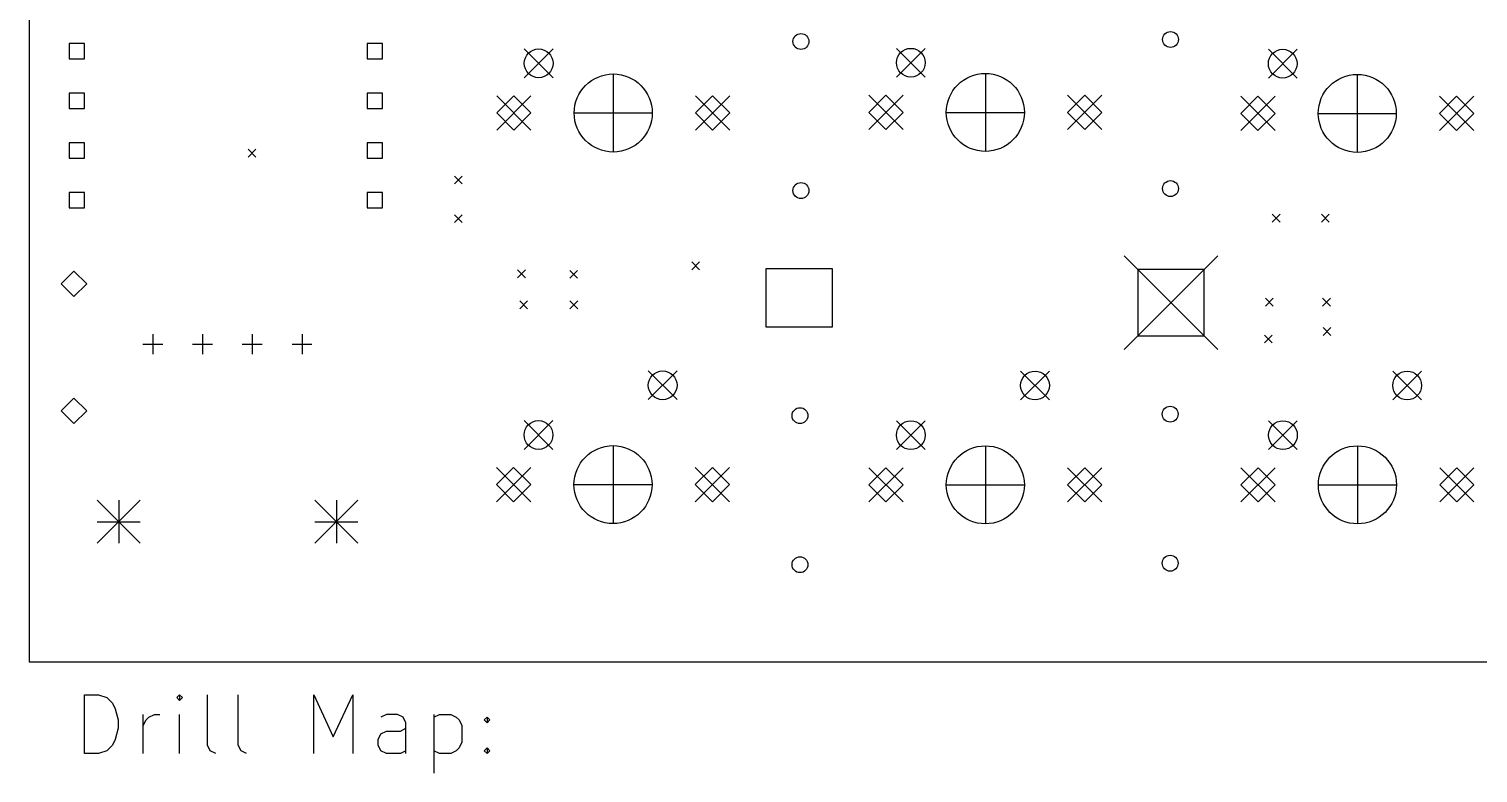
# Model space of a CAD drawing. Extents: x 1.1 to 14.1, y -10.4 to -3.3.
# Drawn here: x 1.25 to 4.166, y -8.635 to -7.137 of the extents above; entities that cross this region are included whole.
import ezdxf

# ---------------------------------------------------------------- set-up
doc = ezdxf.new("R2010")
doc.units = 0
doc.header["$MEASUREMENT"] = 0
doc.layers.add('BLACK', color=7, linetype='CONTINUOUS')

msp = doc.modelspace()

# ---------------------------------------------------------------- linework, layer by layer
at = {"layer": 'BLACK', "linetype": 'CONTINUOUS'}
for p, q in [((1.25047, -6.20043), (1.25086, -8.41106)), ((1.36186, -7.16664), (1.33124, -7.16664)), ((1.33124, -7.16664), (1.33124, -7.19727)), ((1.36186, -7.19727), (1.36186, -7.16664)), ((1.96186, -7.16664), (1.93124, -7.16664)), ((1.93124, -7.16664), (1.93124, -7.19727)), ((1.96186, -7.19727), (1.96186, -7.16664)), ((1.33124, -7.19727), (1.36186, -7.19727)), ((1.93124, -7.19727), (1.96186, -7.19727)), ((2.24712, -7.1774), (2.30499, -7.23527)), ((2.30499, -7.1774), (2.24712, -7.23527)), ((2.99594, -7.17622), (3.05381, -7.23409)), ((3.05381, -7.17622), (2.99594, -7.23409)), ((3.74436, -7.17818), (3.80224, -7.23606)), ((3.80224, -7.17818), (3.74436, -7.23606)), ((2.42606, -7.22783), (2.42606, -7.38483)), ((3.17488, -7.22665), (3.17488, -7.38365)), ((3.9233, -7.22862), (3.9233, -7.38562)), ((1.36186, -7.26664), (1.33124, -7.26664)), ((1.33124, -7.26664), (1.33124, -7.29727)), ((1.36186, -7.29727), (1.36186, -7.26664)), ((1.96186, -7.26664), (1.93124, -7.26664)), ((1.93124, -7.26664), (1.93124, -7.29727)), ((1.96186, -7.29727), (1.96186, -7.26664)), ((2.19161, -7.27189), (2.26051, -7.34078)), ((2.26051, -7.27189), (2.19161, -7.34078)), ((2.22606, -7.27189), (2.19161, -7.30633)), ((2.26051, -7.30633), (2.22606, -7.27189)), ((2.59161, -7.27189), (2.66051, -7.34078)), ((2.66051, -7.27189), (2.59161, -7.34078)), ((2.62606, -7.27189), (2.59161, -7.30633)), ((2.66051, -7.30633), (2.62606, -7.27189)), ((2.94043, -7.2707), (3.00932, -7.3396)), ((3.00932, -7.2707), (2.94043, -7.3396)), ((2.97488, -7.2707), (2.94043, -7.30515)), ((3.00932, -7.30515), (2.97488, -7.2707)), ((3.34043, -7.2707), (3.40932, -7.3396)), ((3.40932, -7.2707), (3.34043, -7.3396)), ((3.37488, -7.2707), (3.34043, -7.30515)), ((3.40932, -7.30515), (3.37488, -7.2707)), ((3.68885, -7.27267), (3.75775, -7.34157)), ((3.75775, -7.27267), (3.68885, -7.34157)), ((3.7233, -7.27267), (3.68885, -7.30712)), ((3.75775, -7.30712), (3.7233, -7.27267)), ((4.08885, -7.27267), (4.15775, -7.34157)), ((4.15775, -7.27267), (4.08885, -7.34157)), ((4.1233, -7.27267), (4.08885, -7.30712)), ((4.15775, -7.30712), (4.1233, -7.27267)), ((1.33124, -7.29727), (1.36186, -7.29727)), ((1.93124, -7.29727), (1.96186, -7.29727)), ((2.19161, -7.30633), (2.22606, -7.34078)), ((2.22606, -7.34078), (2.26051, -7.30633)), ((2.34756, -7.30633), (2.50456, -7.30633)), ((2.59161, -7.30633), (2.62606, -7.34078)), ((2.62606, -7.34078), (2.66051, -7.30633)), ((2.94043, -7.30515), (2.97488, -7.3396)), ((2.97488, -7.3396), (3.00932, -7.30515)), ((3.09638, -7.30515), (3.25338, -7.30515)), ((3.34043, -7.30515), (3.37488, -7.3396)), ((3.37488, -7.3396), (3.40932, -7.30515)), ((3.68885, -7.30712), (3.7233, -7.34157)), ((3.7233, -7.34157), (3.75775, -7.30712)), ((3.8448, -7.30712), (4.0018, -7.30712)), ((4.08885, -7.30712), (4.1233, -7.34157)), ((4.1233, -7.34157), (4.15775, -7.30712)), ((1.36186, -7.36664), (1.33124, -7.36664)), ((1.33124, -7.36664), (1.33124, -7.39727)), ((1.36186, -7.39727), (1.36186, -7.36664)), ((1.96186, -7.36664), (1.93124, -7.36664)), ((1.93124, -7.36664), (1.93124, -7.39727)), ((1.96186, -7.39727), (1.96186, -7.36664)), ((1.33124, -7.39727), (1.36186, -7.39727)), ((1.69153, -7.37916), (1.70728, -7.39491)), ((1.70728, -7.37916), (1.69153, -7.39491)), ((1.93124, -7.39727), (1.96186, -7.39727)), ((2.10653, -7.43316), (2.12228, -7.4489)), ((2.12228, -7.43316), (2.10653, -7.4489)), ((1.36186, -7.46664), (1.33124, -7.46664)), ((1.33124, -7.46664), (1.33124, -7.49727)), ((1.36186, -7.49727), (1.36186, -7.46664)), ((1.96186, -7.46664), (1.93124, -7.46664)), ((1.93124, -7.46664), (1.93124, -7.49727)), ((1.96186, -7.49727), (1.96186, -7.46664)), ((1.33124, -7.49727), (1.36186, -7.49727)), ((1.93124, -7.49727), (1.96186, -7.49727)), ((2.10653, -7.51116), (2.12228, -7.52691)), ((2.12228, -7.51116), (2.10653, -7.52691)), ((3.75213, -7.51013), (3.76787, -7.52587)), ((3.76787, -7.51013), (3.75213, -7.52587)), ((3.85113, -7.51013), (3.86687, -7.52587)), ((3.86687, -7.51013), (3.85113, -7.52587)), ((2.58399, -7.60614), (2.59974, -7.62189)), ((2.59974, -7.60614), (2.58399, -7.62189)), ((3.45392, -7.59354), (3.64289, -7.78252)), ((3.64289, -7.59354), (3.45392, -7.78252)), ((1.341, -7.62441), (1.31541, -7.65)), ((1.36659, -7.65), (1.341, -7.62441)), ((2.23353, -7.62216), (2.24928, -7.63791)), ((2.24928, -7.62216), (2.23353, -7.63791)), ((2.33853, -7.62316), (2.35428, -7.63891)), ((2.35428, -7.62316), (2.33853, -7.63891)), ((2.73387, -7.73746), (2.73387, -7.61946)), ((2.73387, -7.61946), (2.86687, -7.61946)), ((2.86687, -7.61946), (2.86687, -7.73746)), ((3.61522, -7.62122), (3.48159, -7.62122)), ((3.48159, -7.62122), (3.48159, -7.75484)), ((3.61522, -7.75484), (3.61522, -7.62122)), ((1.31541, -7.65), (1.341, -7.67559)), ((1.341, -7.67559), (1.36659, -7.65)), ((2.23799, -7.68447), (2.25374, -7.70021)), ((2.25374, -7.68447), (2.23799, -7.70021)), ((2.33899, -7.68447), (2.35474, -7.70021)), ((2.35474, -7.68447), (2.33899, -7.70021)), ((3.73853, -7.67916), (3.75428, -7.69491)), ((3.75428, -7.67916), (3.73853, -7.69491)), ((3.85353, -7.67916), (3.86928, -7.69491)), ((3.86928, -7.67916), (3.85353, -7.69491)), ((1.49985, -7.75141), (1.49985, -7.79157)), ((1.59985, -7.75141), (1.59985, -7.79157)), ((1.69985, -7.75141), (1.69985, -7.79157)), ((1.79985, -7.75141), (1.79985, -7.79157)), ((2.86687, -7.73746), (2.73387, -7.73746)), ((3.48159, -7.75484), (3.61522, -7.75484)), ((3.73653, -7.75316), (3.75228, -7.76891)), ((3.75228, -7.75316), (3.73653, -7.76891)), ((3.85453, -7.73816), (3.87028, -7.75391)), ((3.87028, -7.73816), (3.85453, -7.75391)), ((1.47977, -7.77149), (1.51993, -7.77149)), ((1.57977, -7.77149), (1.61993, -7.77149)), ((1.67977, -7.77149), (1.71993, -7.77149)), ((1.77977, -7.77149), (1.81993, -7.77149)), ((2.49673, -7.82543), (2.5546, -7.8833)), ((2.5546, -7.82543), (2.49673, -7.8833)), ((3.24594, -7.82582), (3.30381, -7.8837)), ((3.30381, -7.82582), (3.24594, -7.8837)), ((3.99476, -7.82582), (4.05263, -7.8837)), ((4.05263, -7.82582), (3.99476, -7.8837)), ((1.341, -7.88031), (1.31541, -7.90591)), ((1.36659, -7.90591), (1.341, -7.88031)), ((1.31541, -7.90591), (1.341, -7.9315)), ((1.341, -7.9315), (1.36659, -7.90591)), ((2.24673, -7.92543), (2.3046, -7.9833)), ((2.3046, -7.92543), (2.24673, -7.9833)), ((2.99594, -7.92582), (3.05381, -7.9837)), ((3.05381, -7.92582), (2.99594, -7.9837)), ((3.74476, -7.92582), (3.80263, -7.9837)), ((3.80263, -7.92582), (3.74476, -7.9837)), ((2.42566, -7.97587), (2.42566, -8.13287)), ((3.17488, -7.97626), (3.17488, -8.13326)), ((3.92369, -7.97626), (3.92369, -8.13326)), ((2.19121, -8.01992), (2.26011, -8.08881)), ((2.26011, -8.01992), (2.19121, -8.08881)), ((2.22566, -8.01992), (2.19121, -8.05437)), ((2.26011, -8.05437), (2.22566, -8.01992)), ((2.59121, -8.01992), (2.66011, -8.08881)), ((2.66011, -8.01992), (2.59121, -8.08881)), ((2.62566, -8.01992), (2.59121, -8.05437)), ((2.66011, -8.05437), (2.62566, -8.01992)), ((2.94043, -8.02031), (3.00932, -8.08921)), ((3.00932, -8.02031), (2.94043, -8.08921)), ((2.97488, -8.02031), (2.94043, -8.05476)), ((3.00932, -8.05476), (2.97488, -8.02031)), ((3.34043, -8.02031), (3.40932, -8.08921)), ((3.40932, -8.02031), (3.34043, -8.08921)), ((3.37488, -8.02031), (3.34043, -8.05476)), ((3.40932, -8.05476), (3.37488, -8.02031)), ((3.68925, -8.02031), (3.75814, -8.08921)), ((3.75814, -8.02031), (3.68925, -8.08921)), ((3.72369, -8.02031), (3.68925, -8.05476)), ((3.75814, -8.05476), (3.72369, -8.02031)), ((4.08925, -8.02031), (4.15814, -8.08921)), ((4.15814, -8.02031), (4.08925, -8.08921)), ((4.12369, -8.02031), (4.08925, -8.05476)), ((4.15814, -8.05476), (4.12369, -8.02031)), ((2.19121, -8.05437), (2.22566, -8.08881)), ((2.22566, -8.08881), (2.26011, -8.05437)), ((2.34716, -8.05437), (2.50416, -8.05437)), ((2.59121, -8.05437), (2.62566, -8.08881)), ((2.62566, -8.08881), (2.66011, -8.05437)), ((2.94043, -8.05476), (2.97488, -8.08921)), ((2.97488, -8.08921), (3.00932, -8.05476)), ((3.09638, -8.05476), (3.25338, -8.05476)), ((3.34043, -8.05476), (3.37488, -8.08921)), ((3.37488, -8.08921), (3.40932, -8.05476)), ((3.68925, -8.05476), (3.72369, -8.08921)), ((3.72369, -8.08921), (3.75814, -8.05476)), ((3.84519, -8.05476), (4.00219, -8.05476)), ((4.08925, -8.05476), (4.12369, -8.08921)), ((4.12369, -8.08921), (4.15814, -8.05476)), ((1.38769, -8.08569), (1.47431, -8.17231)), ((1.47431, -8.08569), (1.38769, -8.17231)), ((1.431, -8.08569), (1.431, -8.17231)), ((1.82569, -8.08569), (1.91231, -8.17231)), ((1.91231, -8.08569), (1.82569, -8.17231)), ((1.869, -8.08569), (1.869, -8.17231)), ((1.38769, -8.129), (1.47431, -8.129)), ((1.82569, -8.129), (1.91231, -8.129)), ((1.25086, -8.41106), (7.66779, -8.41106)), ((1.36225, -8.5954), (1.36225, -8.47729)), ((1.36225, -8.47729), (1.39037, -8.47729)), ((1.39037, -8.47729), (1.40724, -8.48291)), ((1.40724, -8.48291), (1.41849, -8.49416)), ((1.55348, -8.47729), (1.54785, -8.48291)), ((1.54785, -8.48291), (1.55348, -8.48853)), ((1.5591, -8.48291), (1.55348, -8.47729)), ((1.55348, -8.47729), (1.55348, -8.48853)), ((1.55348, -8.48853), (1.5591, -8.48291)), ((1.60972, -8.57852), (1.60972, -8.47729)), ((1.67159, -8.57852), (1.67159, -8.47729)), ((1.82344, -8.5954), (1.82344, -8.47729)), ((1.82344, -8.47729), (1.86281, -8.56165)), ((1.86281, -8.56165), (1.90218, -8.47729)), ((1.90218, -8.47729), (1.90218, -8.5954)), ((1.41849, -8.49416), (1.42412, -8.50541)), ((1.42412, -8.50541), (1.42974, -8.5279)), ((1.42974, -8.5279), (1.42974, -8.54478)), ((1.48036, -8.5954), (1.48036, -8.51666)), ((1.48036, -8.53915), (1.48598, -8.5279)), ((1.48598, -8.5279), (1.49161, -8.52228)), ((1.49161, -8.52228), (1.50286, -8.51666)), ((1.50286, -8.51666), (1.51411, -8.51666)), ((1.55348, -8.5954), (1.55348, -8.51666)), ((1.96967, -8.51666), (1.95842, -8.52228)), ((1.99217, -8.51666), (1.96967, -8.51666)), ((2.00342, -8.52228), (1.99217, -8.51666)), ((2.00904, -8.53353), (2.00342, -8.52228)), ((2.00904, -8.5954), (2.00904, -8.53353)), ((2.06529, -8.51666), (2.06529, -8.63477)), ((2.06529, -8.52228), (2.07653, -8.51666)), ((2.07653, -8.51666), (2.09903, -8.51666)), ((2.09903, -8.51666), (2.11028, -8.52228)), ((2.11028, -8.52228), (2.1159, -8.5279)), ((2.1159, -8.5279), (2.12153, -8.53915)), ((2.12153, -8.53915), (2.12153, -8.5729)), ((2.16652, -8.5279), (2.17215, -8.52228)), ((2.17215, -8.53353), (2.16652, -8.5279)), ((2.17215, -8.52228), (2.17777, -8.5279)), ((2.17215, -8.52228), (2.17215, -8.53353)), ((2.17777, -8.5279), (2.17215, -8.53353)), ((1.42412, -8.56727), (1.41849, -8.57852)), ((1.42974, -8.54478), (1.42412, -8.56727)), ((1.9528, -8.56727), (1.95842, -8.55603)), ((1.9528, -8.57852), (1.9528, -8.56727)), ((1.95842, -8.55603), (1.96967, -8.5504)), ((1.96967, -8.5504), (1.99779, -8.5504)), ((1.99779, -8.5504), (2.00904, -8.54478)), ((1.39037, -8.5954), (1.36225, -8.5954)), ((1.40724, -8.58977), (1.39037, -8.5954)), ((1.41849, -8.57852), (1.40724, -8.58977)), ((1.61534, -8.58977), (1.60972, -8.57852)), ((1.62659, -8.5954), (1.61534, -8.58977)), ((1.67721, -8.58977), (1.67159, -8.57852)), ((1.68846, -8.5954), (1.67721, -8.58977)), ((1.95842, -8.58977), (1.9528, -8.57852)), ((1.96967, -8.5954), (1.95842, -8.58977)), ((1.99779, -8.5954), (1.96967, -8.5954)), ((2.00904, -8.58977), (1.99779, -8.5954)), ((2.07653, -8.5954), (2.06529, -8.58977)), ((2.09903, -8.5954), (2.07653, -8.5954)), ((2.11028, -8.58977), (2.09903, -8.5954)), ((2.1159, -8.58415), (2.11028, -8.58977)), ((2.12153, -8.5729), (2.1159, -8.58415)), ((2.16652, -8.58977), (2.17215, -8.58415)), ((2.17215, -8.5954), (2.16652, -8.58977)), ((2.17215, -8.58415), (2.17777, -8.58977)), ((2.17215, -8.58415), (2.17215, -8.5954)), ((2.17777, -8.58977), (2.17215, -8.5954))]:
    msp.add_line(p, q, dxfattribs=at)
at = {"layer": 'BLACK'}
for centre, radius in [((3.54755, -7.15849), 0.016), ((2.80385, -7.16249), 0.016), ((2.27606, -7.20633), 0.02894), ((3.02488, -7.20515), 0.02894), ((3.7733, -7.20712), 0.02894), ((2.42606, -7.30633), 0.0785), ((3.17488, -7.30515), 0.0785), ((3.9233, -7.30712), 0.0785), ((2.80385, -7.46249), 0.016), ((3.54755, -7.45849), 0.016), ((2.52566, -7.85437), 0.02894), ((3.27488, -7.85476), 0.02894), ((4.02369, -7.85476), 0.02894), ((2.80185, -7.91549), 0.016), ((3.54685, -7.91249), 0.016), ((2.27566, -7.95437), 0.02894), ((3.02488, -7.95476), 0.02894), ((3.77369, -7.95476), 0.02894), ((2.42566, -8.05437), 0.0785), ((3.17488, -8.05476), 0.0785), ((3.92369, -8.05476), 0.0785), ((2.80185, -8.21549), 0.016), ((3.54685, -8.21249), 0.016)]:
    msp.add_circle(centre, radius, dxfattribs=at)

doc.saveas('drawing.dxf')
